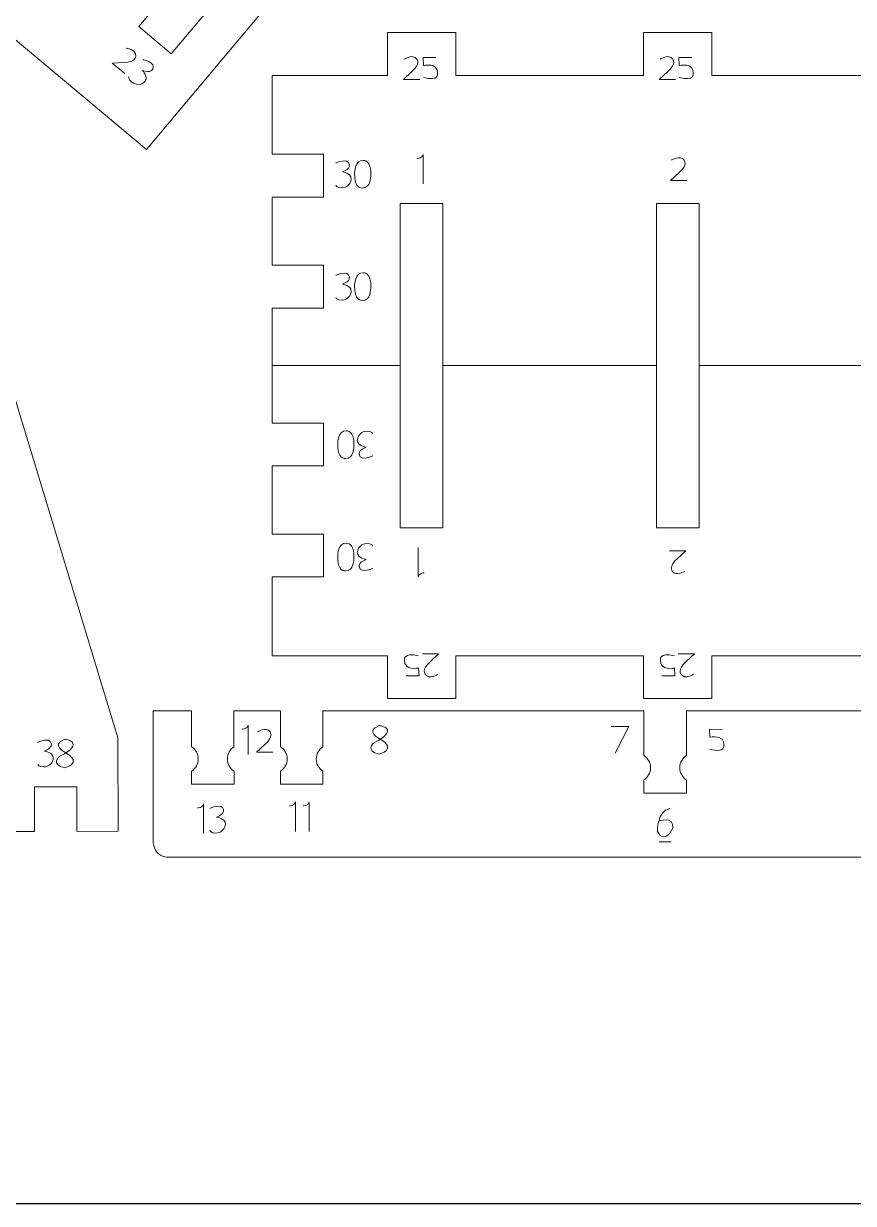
# Model space of a CAD drawing. Header units: centimetres. Extents: x -25 to 25, y -32.5 to 32.5.
# Drawn here: x 0.43 to 6.32, y -32.5 to -24.14 of the extents above; entities that cross this region are included whole.
import ezdxf

# ---------------------------------------------------------------- set-up
doc = ezdxf.new("R2010")
doc.units = ezdxf.units.CM
doc.header["$MEASUREMENT"] = 0
doc.layers.add('Capa 1', color=7, linetype='Continuous')

msp = doc.modelspace()

# ---------------------------------------------------------------- linework, layer by layer
at = {"layer": 'Capa 1', "color": 254}
msp.add_lwpolyline([(-25, -32.5), (25, -32.5), (25, 32.5), (-25, 32.5), (-25, -32.5)], close=True, dxfattribs=at)
at = {"layer": 'Capa 1', "color": 250, "lineweight": 9}
for points, knots in [([(-1.92552, -21.54099), (-1.92552, -21.54099), (-3.69375, -20.06024), (-3.69375, -20.06024), (-3.69375, -20.06024), (-3.69375, -20.06024), (-6.70349, -21.44355), (-6.70349, -21.44355), (-6.70349, -21.44355), (-6.74602, -21.46099), (-6.7783, -21.49679), (-6.79123, -21.54088), (-6.79123, -21.54088), (-6.80419, -21.58495), (-6.79619, -21.63279), (-6.76983, -21.67039), (-6.76983, -21.67039), (-6.76983, -21.67039), (-6.47008, -22.09757), (-6.47008, -22.09757), (-6.47008, -22.09757), (-6.47008, -22.09757), (-5.52905, -21.43731), (-5.52905, -21.43731), (-5.52905, -21.43731), (-5.52905, -21.43731), (-5.35525, -21.68497), (-5.35525, -21.68497), (-5.35525, -21.68497), (-5.35525, -21.68497), (-8.32767, -23.77066), (-8.32767, -23.77066), (-8.32767, -23.77066), (-8.32767, -23.77066), (-7.98006, -24.26604), (-7.98006, -24.26604), (-7.98006, -24.26604), (-7.98006, -24.26604), (-3.33234, -21.14717), (-3.33234, -21.14717), (-3.33234, -21.14717), (-3.33234, -21.14717), (1.30554, -25.03104), (1.30554, -25.03104), (1.30554, -25.03104), (1.30554, -25.03104), (2.09789, -24.08487), (2.09789, -24.08487), (2.09789, -24.08487), (2.09789, -24.08487), (1.86689, -23.89143), (1.86689, -23.89143), (1.86689, -23.89143), (1.86689, -23.89143), (1.48085, -24.35243), (1.48085, -24.35243), (1.48085, -24.35243), (1.48085, -24.35243), (1.24982, -24.15896), (1.24982, -24.15896), (1.24982, -24.15896), (1.24982, -24.15896), (1.63587, -23.69797), (1.63587, -23.69797), (1.63587, -23.69797), (1.63587, -23.69797), (-2.77723, -19.60076), (-2.77723, -19.60076), (-2.77723, -19.60076), (-2.81904, -19.5615), (-2.87959, -19.54932), (-2.93339, -19.56928), (-2.93339, -19.56928), (-2.93339, -19.56928), (-3.44534, -19.87534), (-3.44534, -19.87534), (-3.44534, -19.87534), (-3.44534, -19.87534), (-1.73211, -21.31004), (-1.73211, -21.31004), (-1.73211, -21.31004), (-1.73211, -21.31004), (-1.92552, -21.54099), (-1.92552, -21.54099)], [0, 0, 0, 0, 0.0454545, 0.0454545, 0.0454545, 0.0454545, 0.0909091, 0.0909091, 0.0909091, 0.0909091, 0.1363636, 0.1363636, 0.1363636, 0.1363636, 0.1818182, 0.1818182, 0.1818182, 0.1818182, 0.2272727, 0.2272727, 0.2272727, 0.2272727, 0.2727273, 0.2727273, 0.2727273, 0.2727273, 0.3181818, 0.3181818, 0.3181818, 0.3181818, 0.3636364, 0.3636364, 0.3636364, 0.3636364, 0.4090909, 0.4090909, 0.4090909, 0.4090909, 0.4545455, 0.4545455, 0.4545455, 0.4545455, 0.5, 0.5, 0.5, 0.5, 0.5454545, 0.5454545, 0.5454545, 0.5454545, 0.5909091, 0.5909091, 0.5909091, 0.5909091, 0.6363636, 0.6363636, 0.6363636, 0.6363636, 0.6818182, 0.6818182, 0.6818182, 0.6818182, 0.7272727, 0.7272727, 0.7272727, 0.7272727, 0.7727273, 0.7727273, 0.7727273, 0.7727273, 0.8181818, 0.8181818, 0.8181818, 0.8181818, 0.8636364, 0.8636364, 0.8636364, 0.8636364, 0.9090909, 0.9090909, 0.9090909, 0.9090909, 1, 1, 1, 1]), ([(12.00053, -26.56233), (12.00053, -26.56233), (12.00053, -26.15384), (12.00053, -26.15384), (12.00053, -26.15384), (12.00053, -26.15384), (11.6374, -26.15384), (11.6374, -26.15384), (11.6374, -26.15384), (11.6374, -26.15384), (11.6374, -25.85122), (11.6374, -25.85122), (11.6374, -25.85122), (11.6374, -25.85122), (12.00053, -25.85122), (12.00053, -25.85122), (12.00053, -25.85122), (12.00053, -25.85122), (12.00053, -25.36707), (12.00053, -25.36707), (12.00053, -25.36707), (12.00053, -25.36707), (11.6374, -25.36707), (11.6374, -25.36707), (11.6374, -25.36707), (11.6374, -25.36707), (11.6374, -25.06445), (11.6374, -25.06445), (11.6374, -25.06445), (11.6374, -25.06445), (12.00053, -25.06445), (12.00053, -25.06445), (12.00053, -25.06445), (12.00053, -25.06445), (12.00053, -24.50464), (12.00053, -24.50464), (12.00053, -24.50464), (12.00053, -24.50464), (11.18351, -24.50464), (11.18351, -24.50464), (11.18351, -24.50464), (11.18351, -24.50464), (11.18351, -24.35338), (11.18351, -24.35338), (11.18351, -24.35338), (11.18351, -24.35338), (11.18351, -24.20212), (11.18351, -24.20212), (11.18351, -24.20212), (11.18351, -24.20212), (10.69936, -24.20212), (10.69936, -24.20212), (10.69936, -24.20212), (10.69936, -24.20212), (10.69936, -24.35338), (10.69936, -24.35338), (10.69936, -24.35338), (10.69936, -24.35338), (10.69936, -24.50464), (10.69936, -24.50464), (10.69936, -24.50464), (10.69936, -24.50464), (9.36794, -24.50464), (9.36794, -24.50464), (9.36794, -24.50464), (9.36794, -24.50464), (9.36794, -24.35338), (9.36794, -24.35338), (9.36794, -24.35338), (9.36794, -24.35338), (9.36794, -24.20212), (9.36794, -24.20212), (9.36794, -24.20212), (9.36794, -24.20212), (8.88379, -24.20212), (8.88379, -24.20212), (8.88379, -24.20212), (8.88379, -24.20212), (8.88379, -24.35338), (8.88379, -24.35338), (8.88379, -24.35338), (8.88379, -24.35338), (8.88379, -24.50464), (8.88379, -24.50464), (8.88379, -24.50464), (8.88379, -24.50464), (5.31312, -24.50464), (5.31312, -24.50464), (5.31312, -24.50464), (5.31312, -24.50464), (5.31312, -24.35338), (5.31312, -24.35338), (5.31312, -24.35338), (5.31312, -24.35338), (5.31312, -24.20212), (5.31312, -24.20212), (5.31312, -24.20212), (5.31312, -24.20212), (4.82897, -24.20212), (4.82897, -24.20212), (4.82897, -24.20212), (4.82897, -24.20212), (4.82897, -24.35338), (4.82897, -24.35338), (4.82897, -24.35338), (4.82897, -24.35338), (4.82897, -24.50464), (4.82897, -24.50464), (4.82897, -24.50464), (4.82897, -24.50464), (3.49755, -24.50464), (3.49755, -24.50464), (3.49755, -24.50464), (3.49755, -24.50464), (3.49755, -24.35338), (3.49755, -24.35338), (3.49755, -24.35338), (3.49755, -24.35338), (3.49755, -24.20212), (3.49755, -24.20212), (3.49755, -24.20212), (3.49755, -24.20212), (3.0134, -24.20212), (3.0134, -24.20212), (3.0134, -24.20212), (3.0134, -24.20212), (3.0134, -24.35338), (3.0134, -24.35338), (3.0134, -24.35338), (3.0134, -24.35338), (3.0134, -24.50464), (3.0134, -24.50464), (3.0134, -24.50464), (3.0134, -24.50464), (2.19638, -24.50464), (2.19638, -24.50464), (2.19638, -24.50464), (2.19638, -24.50464), (2.19638, -25.06445), (2.19638, -25.06445), (2.19638, -25.06445), (2.19638, -25.06445), (2.55951, -25.06445), (2.55951, -25.06445), (2.55951, -25.06445), (2.55951, -25.06445), (2.55951, -25.36707), (2.55951, -25.36707), (2.55951, -25.36707), (2.55951, -25.36707), (2.19638, -25.36707), (2.19638, -25.36707), (2.19638, -25.36707), (2.19638, -25.36707), (2.19638, -25.85122), (2.19638, -25.85122), (2.19638, -25.85122), (2.19638, -25.85122), (2.55951, -25.85122), (2.55951, -25.85122), (2.55951, -25.85122), (2.55951, -25.85122), (2.55951, -26.15384), (2.55951, -26.15384), (2.55951, -26.15384), (2.55951, -26.15384), (2.19638, -26.15384), (2.19638, -26.15384), (2.19638, -26.15384), (2.19638, -26.15384), (2.19638, -26.56233), (2.19638, -26.56233)], [0, 0, 0, 0, 0.0227273, 0.0227273, 0.0227273, 0.0227273, 0.0454545, 0.0454545, 0.0454545, 0.0454545, 0.0681818, 0.0681818, 0.0681818, 0.0681818, 0.0909091, 0.0909091, 0.0909091, 0.0909091, 0.1136364, 0.1136364, 0.1136364, 0.1136364, 0.1363636, 0.1363636, 0.1363636, 0.1363636, 0.1590909, 0.1590909, 0.1590909, 0.1590909, 0.1818182, 0.1818182, 0.1818182, 0.1818182, 0.2045455, 0.2045455, 0.2045455, 0.2045455, 0.2272727, 0.2272727, 0.2272727, 0.2272727, 0.25, 0.25, 0.25, 0.25, 0.2727273, 0.2727273, 0.2727273, 0.2727273, 0.2954545, 0.2954545, 0.2954545, 0.2954545, 0.3181818, 0.3181818, 0.3181818, 0.3181818, 0.3409091, 0.3409091, 0.3409091, 0.3409091, 0.3636364, 0.3636364, 0.3636364, 0.3636364, 0.3863636, 0.3863636, 0.3863636, 0.3863636, 0.4090909, 0.4090909, 0.4090909, 0.4090909, 0.4318182, 0.4318182, 0.4318182, 0.4318182, 0.4545455, 0.4545455, 0.4545455, 0.4545455, 0.4772727, 0.4772727, 0.4772727, 0.4772727, 0.5, 0.5, 0.5, 0.5, 0.5227273, 0.5227273, 0.5227273, 0.5227273, 0.5454545, 0.5454545, 0.5454545, 0.5454545, 0.5681818, 0.5681818, 0.5681818, 0.5681818, 0.5909091, 0.5909091, 0.5909091, 0.5909091, 0.6136364, 0.6136364, 0.6136364, 0.6136364, 0.6363636, 0.6363636, 0.6363636, 0.6363636, 0.6590909, 0.6590909, 0.6590909, 0.6590909, 0.6818182, 0.6818182, 0.6818182, 0.6818182, 0.7045455, 0.7045455, 0.7045455, 0.7045455, 0.7272727, 0.7272727, 0.7272727, 0.7272727, 0.75, 0.75, 0.75, 0.75, 0.7727273, 0.7727273, 0.7727273, 0.7727273, 0.7954545, 0.7954545, 0.7954545, 0.7954545, 0.8181818, 0.8181818, 0.8181818, 0.8181818, 0.8409091, 0.8409091, 0.8409091, 0.8409091, 0.8636364, 0.8636364, 0.8636364, 0.8636364, 0.8863636, 0.8863636, 0.8863636, 0.8863636, 0.9090909, 0.9090909, 0.9090909, 0.9090909, 0.9318182, 0.9318182, 0.9318182, 0.9318182, 0.9545455, 0.9545455, 0.9545455, 0.9545455, 1, 1, 1, 1]), ([(-2.1615, -30.16445), (-2.1615, -30.16445), (-2.16149, -29.86444), (-2.16149, -29.86444), (-2.16149, -29.86444), (-2.16149, -29.86444), (0.51046, -29.86445), (0.51046, -29.86445), (0.51046, -29.86445), (0.51046, -29.86445), (0.51046, -29.5467), (0.51046, -29.5467), (0.51046, -29.5467), (0.51046, -29.5467), (0.81046, -29.54669), (0.81046, -29.54669), (0.81046, -29.54669), (0.81046, -29.54669), (0.81046, -29.86445), (0.81046, -29.86445), (0.81046, -29.86445), (0.81046, -29.86445), (1.10401, -29.86184), (1.10401, -29.86184), (1.10401, -29.86184), (1.10401, -29.86184), (1.10104, -29.20044), (1.10104, -29.20044), (1.10104, -29.20044), (1.10104, -29.20044), (-0.26374, -24.70217), (-0.26374, -24.70217), (-0.26374, -24.70217), (-0.28536, -24.63075), (-0.2909, -24.58639), (-0.35495, -24.55216), (-0.35495, -24.55216), (-0.35495, -24.55216), (-0.53412, -24.53009), (-0.53412, -24.53009), (-0.53412, -24.53009), (-0.53412, -24.53009), (0.22516, -27.09114), (0.22516, -27.09114), (0.22516, -27.09114), (0.22516, -27.09114), (-0.06246, -27.17641), (-0.06246, -27.17641), (-0.06246, -27.17641), (-0.06246, -27.17641), (-0.84937, -24.52215), (-0.84937, -24.52215), (-0.84937, -24.52215), (-0.84937, -24.52215), (-3.5317, -24.52215), (-3.5317, -24.52215), (-3.5317, -24.52215), (-3.57661, -24.52215), (-3.61969, -24.53997), (-3.65149, -24.57173), (-3.65149, -24.57173), (-3.68326, -24.60347), (-3.70115, -24.64676), (-3.70115, -24.69166), (-3.70115, -24.69166), (-3.70115, -24.69166), (-3.70116, -24.73403), (-3.70116, -24.73403), (-3.70116, -24.73403), (-3.70116, -24.73403), (-2.00628, -24.73402), (-2.00628, -24.73402), (-2.00628, -24.73402), (-2.00628, -24.73402), (-2.00628, -25.03403), (-2.00628, -25.03403), (-2.00628, -25.03403), (-2.00628, -25.03403), (-3.70115, -25.03404), (-3.70115, -25.03404), (-3.70115, -25.03404), (-3.70115, -25.03404), (-3.70116, -26.94078), (-3.70116, -26.94078), (-3.70116, -26.94078), (-3.70116, -26.94078), (-4.00115, -26.94078), (-4.00115, -26.94078), (-4.00115, -26.94078), (-4.00115, -26.94078), (-4.00115, -25.24585), (-4.00115, -25.24585), (-4.00115, -25.24585), (-4.00115, -25.24585), (-4.21304, -25.24585), (-4.21304, -25.24585)], [0, 0, 0, 0, 0.04, 0.04, 0.04, 0.04, 0.08, 0.08, 0.08, 0.08, 0.12, 0.12, 0.12, 0.12, 0.16, 0.16, 0.16, 0.16, 0.2, 0.2, 0.2, 0.2, 0.24, 0.24, 0.24, 0.24, 0.28, 0.28, 0.28, 0.28, 0.32, 0.32, 0.32, 0.32, 0.36, 0.36, 0.36, 0.36, 0.4, 0.4, 0.4, 0.4, 0.44, 0.44, 0.44, 0.44, 0.48, 0.48, 0.48, 0.48, 0.52, 0.52, 0.52, 0.52, 0.56, 0.56, 0.56, 0.56, 0.6, 0.6, 0.6, 0.6, 0.64, 0.64, 0.64, 0.64, 0.68, 0.68, 0.68, 0.68, 0.72, 0.72, 0.72, 0.72, 0.76, 0.76, 0.76, 0.76, 0.8, 0.8, 0.8, 0.8, 0.84, 0.84, 0.84, 0.84, 0.88, 0.88, 0.88, 0.88, 0.92, 0.92, 0.92, 0.92, 1, 1, 1, 1]), ([(3.10416, -26.56233), (3.10416, -26.56233), (3.10416, -25.41248), (3.10416, -25.41248), (3.10416, -25.41248), (3.10416, -25.41248), (3.40679, -25.41248), (3.40679, -25.41248), (3.40679, -25.41248), (3.40679, -25.41248), (3.40679, -26.56233), (3.40679, -26.56233)], [0, 0, 0, 0, 0.25, 0.25, 0.25, 0.25, 0.5, 0.5, 0.5, 0.5, 1, 1, 1, 1]), ([(4.91978, -26.56233), (4.91978, -26.56233), (4.91978, -25.41248), (4.91978, -25.41248), (4.91978, -25.41248), (4.91978, -25.41248), (5.22236, -25.41248), (5.22236, -25.41248), (5.22236, -25.41248), (5.22236, -25.41248), (5.22236, -26.56233), (5.22236, -26.56233)], [0, 0, 0, 0, 0.25, 0.25, 0.25, 0.25, 0.5, 0.5, 0.5, 0.5, 1, 1, 1, 1]), ([(2.19638, -26.97082), (2.19638, -26.97082), (2.55951, -26.97082), (2.55951, -26.97082), (2.55951, -26.97082), (2.55951, -26.97082), (2.55951, -27.27344), (2.55951, -27.27344), (2.55951, -27.27344), (2.55951, -27.27344), (2.19638, -27.27344), (2.19638, -27.27344), (2.19638, -27.27344), (2.19638, -27.27344), (2.19638, -27.75759), (2.19638, -27.75759), (2.19638, -27.75759), (2.19638, -27.75759), (2.55951, -27.75759), (2.55951, -27.75759), (2.55951, -27.75759), (2.55951, -27.75759), (2.55951, -28.06021), (2.55951, -28.06021), (2.55951, -28.06021), (2.55951, -28.06021), (2.19638, -28.06021), (2.19638, -28.06021), (2.19638, -28.06021), (2.19638, -28.06021), (2.19638, -28.62002), (2.19638, -28.62002), (2.19638, -28.62002), (2.19638, -28.62002), (3.0134, -28.62002), (3.0134, -28.62002), (3.0134, -28.62002), (3.0134, -28.62002), (3.0134, -28.77128), (3.0134, -28.77128), (3.0134, -28.77128), (3.0134, -28.77128), (3.0134, -28.92254), (3.0134, -28.92254), (3.0134, -28.92254), (3.0134, -28.92254), (3.49755, -28.92254), (3.49755, -28.92254), (3.49755, -28.92254), (3.49755, -28.92254), (3.49755, -28.77128), (3.49755, -28.77128), (3.49755, -28.77128), (3.49755, -28.77128), (3.49755, -28.62002), (3.49755, -28.62002), (3.49755, -28.62002), (3.49755, -28.62002), (4.82897, -28.62002), (4.82897, -28.62002), (4.82897, -28.62002), (4.82897, -28.62002), (4.82897, -28.77128), (4.82897, -28.77128), (4.82897, -28.77128), (4.82897, -28.77128), (4.82897, -28.92254), (4.82897, -28.92254), (4.82897, -28.92254), (4.82897, -28.92254), (5.31312, -28.92254), (5.31312, -28.92254), (5.31312, -28.92254), (5.31312, -28.92254), (5.31312, -28.77128), (5.31312, -28.77128), (5.31312, -28.77128), (5.31312, -28.77128), (5.31312, -28.62002), (5.31312, -28.62002), (5.31312, -28.62002), (5.31312, -28.62002), (8.88379, -28.62002), (8.88379, -28.62002), (8.88379, -28.62002), (8.88379, -28.62002), (8.88379, -28.77128), (8.88379, -28.77128), (8.88379, -28.77128), (8.88379, -28.77128), (8.88379, -28.92254), (8.88379, -28.92254), (8.88379, -28.92254), (8.88379, -28.92254), (9.36794, -28.92254), (9.36794, -28.92254), (9.36794, -28.92254), (9.36794, -28.92254), (9.36794, -28.77128), (9.36794, -28.77128), (9.36794, -28.77128), (9.36794, -28.77128), (9.36794, -28.62002), (9.36794, -28.62002), (9.36794, -28.62002), (9.36794, -28.62002), (10.69936, -28.62002), (10.69936, -28.62002), (10.69936, -28.62002), (10.69936, -28.62002), (10.69936, -28.77128), (10.69936, -28.77128), (10.69936, -28.77128), (10.69936, -28.77128), (10.69936, -28.92254), (10.69936, -28.92254), (10.69936, -28.92254), (10.69936, -28.92254), (11.18351, -28.92254), (11.18351, -28.92254), (11.18351, -28.92254), (11.18351, -28.92254), (11.18351, -28.77128), (11.18351, -28.77128), (11.18351, -28.77128), (11.18351, -28.77128), (11.18351, -28.62002), (11.18351, -28.62002), (11.18351, -28.62002), (11.18351, -28.62002), (12.00053, -28.62002), (12.00053, -28.62002), (12.00053, -28.62002), (12.00053, -28.62002), (12.00053, -28.06021), (12.00053, -28.06021), (12.00053, -28.06021), (12.00053, -28.06021), (11.6374, -28.06021), (11.6374, -28.06021), (11.6374, -28.06021), (11.6374, -28.06021), (11.6374, -27.75759), (11.6374, -27.75759), (11.6374, -27.75759), (11.6374, -27.75759), (12.00053, -27.75759), (12.00053, -27.75759), (12.00053, -27.75759), (12.00053, -27.75759), (12.00053, -27.27344), (12.00053, -27.27344), (12.00053, -27.27344), (12.00053, -27.27344), (11.6374, -27.27344), (11.6374, -27.27344), (11.6374, -27.27344), (11.6374, -27.27344), (11.6374, -26.97082), (11.6374, -26.97082), (11.6374, -26.97082), (11.6374, -26.97082), (12.00053, -26.97082), (12.00053, -26.97082), (12.00053, -26.97082), (12.00053, -26.97082), (12.00053, -26.56233), (12.00053, -26.56233), (12.00053, -26.56233), (12.00053, -26.56233), (11.09275, -26.56233), (11.09275, -26.56233), (11.09275, -26.56233), (11.09275, -26.56233), (11.09275, -27.71218), (11.09275, -27.71218), (11.09275, -27.71218), (11.09275, -27.71218), (10.79012, -27.71218), (10.79012, -27.71218), (10.79012, -27.71218), (10.79012, -27.71218), (10.79012, -26.56233), (10.79012, -26.56233), (10.79012, -26.56233), (10.79012, -26.56233), (9.27713, -26.56233), (9.27713, -26.56233), (9.27713, -26.56233), (9.27713, -26.56233), (9.27713, -27.71218), (9.27713, -27.71218), (9.27713, -27.71218), (9.27713, -27.71218), (8.97455, -27.71218), (8.97455, -27.71218), (8.97455, -27.71218), (8.97455, -27.71218), (8.97455, -26.56233), (8.97455, -26.56233), (8.97455, -26.56233), (8.97455, -26.56233), (5.22236, -26.56233), (5.22236, -26.56233), (5.22236, -26.56233), (5.22236, -26.56233), (5.22236, -27.71218), (5.22236, -27.71218), (5.22236, -27.71218), (5.22236, -27.71218), (4.91978, -27.71218), (4.91978, -27.71218), (4.91978, -27.71218), (4.91978, -27.71218), (4.91978, -26.56233), (4.91978, -26.56233), (4.91978, -26.56233), (4.91978, -26.56233), (3.40679, -26.56233), (3.40679, -26.56233), (3.40679, -26.56233), (3.40679, -26.56233), (3.40679, -27.71218), (3.40679, -27.71218), (3.40679, -27.71218), (3.40679, -27.71218), (3.10416, -27.71218), (3.10416, -27.71218), (3.10416, -27.71218), (3.10416, -27.71218), (3.10416, -26.56233), (3.10416, -26.56233), (3.10416, -26.56233), (3.10416, -26.56233), (2.19638, -26.56233), (2.19638, -26.56233), (2.19638, -26.56233), (2.19638, -26.56233), (2.19638, -26.97082), (2.19638, -26.97082)], [0, 0, 0, 0, 0.0163934, 0.0163934, 0.0163934, 0.0163934, 0.0327869, 0.0327869, 0.0327869, 0.0327869, 0.0491803, 0.0491803, 0.0491803, 0.0491803, 0.0655738, 0.0655738, 0.0655738, 0.0655738, 0.0819672, 0.0819672, 0.0819672, 0.0819672, 0.0983607, 0.0983607, 0.0983607, 0.0983607, 0.1147541, 0.1147541, 0.1147541, 0.1147541, 0.1311475, 0.1311475, 0.1311475, 0.1311475, 0.147541, 0.147541, 0.147541, 0.147541, 0.1639344, 0.1639344, 0.1639344, 0.1639344, 0.1803279, 0.1803279, 0.1803279, 0.1803279, 0.1967213, 0.1967213, 0.1967213, 0.1967213, 0.2131148, 0.2131148, 0.2131148, 0.2131148, 0.2295082, 0.2295082, 0.2295082, 0.2295082, 0.2459016, 0.2459016, 0.2459016, 0.2459016, 0.2622951, 0.2622951, 0.2622951, 0.2622951, 0.2786885, 0.2786885, 0.2786885, 0.2786885, 0.295082, 0.295082, 0.295082, 0.295082, 0.3114754, 0.3114754, 0.3114754, 0.3114754, 0.3278689, 0.3278689, 0.3278689, 0.3278689, 0.3442623, 0.3442623, 0.3442623, 0.3442623, 0.3606557, 0.3606557, 0.3606557, 0.3606557, 0.3770492, 0.3770492, 0.3770492, 0.3770492, 0.3934426, 0.3934426, 0.3934426, 0.3934426, 0.4098361, 0.4098361, 0.4098361, 0.4098361, 0.4262295, 0.4262295, 0.4262295, 0.4262295, 0.442623, 0.442623, 0.442623, 0.442623, 0.4590164, 0.4590164, 0.4590164, 0.4590164, 0.4754098, 0.4754098, 0.4754098, 0.4754098, 0.4918033, 0.4918033, 0.4918033, 0.4918033, 0.5081967, 0.5081967, 0.5081967, 0.5081967, 0.5245902, 0.5245902, 0.5245902, 0.5245902, 0.5409836, 0.5409836, 0.5409836, 0.5409836, 0.557377, 0.557377, 0.557377, 0.557377, 0.5737705, 0.5737705, 0.5737705, 0.5737705, 0.5901639, 0.5901639, 0.5901639, 0.5901639, 0.6065574, 0.6065574, 0.6065574, 0.6065574, 0.6229508, 0.6229508, 0.6229508, 0.6229508, 0.6393443, 0.6393443, 0.6393443, 0.6393443, 0.6557377, 0.6557377, 0.6557377, 0.6557377, 0.6721311, 0.6721311, 0.6721311, 0.6721311, 0.6885246, 0.6885246, 0.6885246, 0.6885246, 0.704918, 0.704918, 0.704918, 0.704918, 0.7213115, 0.7213115, 0.7213115, 0.7213115, 0.7377049, 0.7377049, 0.7377049, 0.7377049, 0.7540984, 0.7540984, 0.7540984, 0.7540984, 0.7704918, 0.7704918, 0.7704918, 0.7704918, 0.7868852, 0.7868852, 0.7868852, 0.7868852, 0.8032787, 0.8032787, 0.8032787, 0.8032787, 0.8196721, 0.8196721, 0.8196721, 0.8196721, 0.8360656, 0.8360656, 0.8360656, 0.8360656, 0.852459, 0.852459, 0.852459, 0.852459, 0.8688525, 0.8688525, 0.8688525, 0.8688525, 0.8852459, 0.8852459, 0.8852459, 0.8852459, 0.9016393, 0.9016393, 0.9016393, 0.9016393, 0.9180328, 0.9180328, 0.9180328, 0.9180328, 0.9344262, 0.9344262, 0.9344262, 0.9344262, 0.9508197, 0.9508197, 0.9508197, 0.9508197, 0.9672131, 0.9672131, 0.9672131, 0.9672131, 1, 1, 1, 1]), ([(11.79048, -29.00813), (11.79048, -29.00813), (12.06343, -29.00813), (12.06343, -29.00813), (12.06343, -29.00813), (12.06343, -29.3281), (12.06343, -29.64808), (12.06343, -29.96805), (12.06343, -29.96805), (12.06092, -30.01762), (12.03636, -30.04077), (11.9848, -30.0457), (11.9848, -30.0457), (8.47208, -30.0457), (4.95935, -30.0457), (1.44663, -30.0457), (1.44663, -30.0457), (1.37688, -30.03525), (1.36556, -29.9956), (1.35149, -29.94491), (1.35149, -29.94491), (1.35149, -29.94491), (1.35149, -29.00813), (1.35149, -29.00813), (1.35149, -29.00813), (1.35149, -29.00813), (1.62444, -29.00813), (1.62444, -29.00813)], [0, 0, 0, 0, 0.125, 0.125, 0.125, 0.125, 0.25, 0.25, 0.25, 0.25, 0.375, 0.375, 0.375, 0.375, 0.5, 0.5, 0.5, 0.5, 0.625, 0.625, 0.625, 0.625, 0.75, 0.75, 0.75, 0.75, 1, 1, 1, 1]), ([(1.62454, -29.43732), (1.65324, -29.41889), (1.67226, -29.3867), (1.67226, -29.35006), (1.67226, -29.35006), (1.67226, -29.31343), (1.65324, -29.28123), (1.62454, -29.26281)], [0, 0, 0, 0, 0.3333333, 0.3333333, 0.3333333, 0.3333333, 1, 1, 1, 1]), ([(1.92588, -29.43732), (1.89718, -29.41889), (1.87816, -29.3867), (1.87816, -29.35006), (1.87816, -29.35006), (1.87816, -29.31343), (1.89718, -29.28123), (1.92588, -29.26281)], [0, 0, 0, 0, 0.3333333, 0.3333333, 0.3333333, 0.3333333, 1, 1, 1, 1]), ([(2.25455, -29.43732), (2.28325, -29.41889), (2.30227, -29.3867), (2.30227, -29.35006), (2.30227, -29.35006), (2.30227, -29.31343), (2.28325, -29.28123), (2.25455, -29.26281)], [0, 0, 0, 0, 0.3333333, 0.3333333, 0.3333333, 0.3333333, 1, 1, 1, 1]), ([(2.55589, -29.43732), (2.52719, -29.41889), (2.50817, -29.3867), (2.50817, -29.35006), (2.50817, -29.35006), (2.50817, -29.31343), (2.52719, -29.28123), (2.55589, -29.26281)], [0, 0, 0, 0, 0.3333333, 0.3333333, 0.3333333, 0.3333333, 1, 1, 1, 1]), ([(4.82961, -29.32407), (4.85859, -29.34268), (4.8778, -29.3752), (4.8778, -29.4122), (4.8778, -29.4122), (4.8778, -29.4492), (4.85859, -29.48172), (4.82961, -29.50032)], [0, 0, 0, 0, 0.3333333, 0.3333333, 0.3333333, 0.3333333, 1, 1, 1, 1]), ([(5.13396, -29.32407), (5.10497, -29.34268), (5.08576, -29.3752), (5.08576, -29.4122), (5.08576, -29.4122), (5.08576, -29.4492), (5.10497, -29.48172), (5.13396, -29.50032)], [0, 0, 0, 0, 0.3333333, 0.3333333, 0.3333333, 0.3333333, 1, 1, 1, 1]), ([(1.62454, -29.43732), (1.62454, -29.43732), (1.62443, -29.52892), (1.62443, -29.52892), (1.62443, -29.52892), (1.62443, -29.52892), (1.92588, -29.52892), (1.92588, -29.52892), (1.92588, -29.52892), (1.92588, -29.52892), (1.92588, -29.4373), (1.92588, -29.4373)], [0, 0, 0, 0, 0.25, 0.25, 0.25, 0.25, 0.5, 0.5, 0.5, 0.5, 1, 1, 1, 1]), ([(2.25455, -29.43732), (2.25455, -29.43732), (2.25444, -29.52892), (2.25444, -29.52892), (2.25444, -29.52892), (2.25444, -29.52892), (2.55589, -29.52892), (2.55589, -29.52892), (2.55589, -29.52892), (2.55589, -29.52892), (2.55589, -29.4373), (2.55589, -29.4373)], [0, 0, 0, 0, 0.25, 0.25, 0.25, 0.25, 0.5, 0.5, 0.5, 0.5, 1, 1, 1, 1]), ([(4.82961, -29.50032), (4.82961, -29.50032), (4.8295, -29.59284), (4.8295, -29.59284), (4.8295, -29.59284), (4.8295, -29.59284), (5.13396, -29.59284), (5.13396, -29.59284), (5.13396, -29.59284), (5.13396, -29.59284), (5.13396, -29.5003), (5.13396, -29.5003)], [0, 0, 0, 0, 0.25, 0.25, 0.25, 0.25, 0.5, 0.5, 0.5, 0.5, 1, 1, 1, 1])]:
    msp.add_open_spline(points, degree=3, knots=knots, dxfattribs=at)
at = {"layer": 'Capa 1', "color": 22, "lineweight": 5}
for points, knots in [([(1.16015, -24.31173), (1.16015, -24.31173), (1.23376, -24.32014), (1.22838, -24.36886), (1.22838, -24.36886), (1.22838, -24.36886), (1.23224, -24.41241), (1.14202, -24.41425)], [0, 0, 0, 0, 0.3333333, 0.3333333, 0.3333333, 0.3333333, 1, 1, 1, 1]), ([(1.14202, -24.41425), (1.14202, -24.41425), (1.06258, -24.41865), (1.06258, -24.41865), (1.06258, -24.41865), (1.06258, -24.41865), (1.15099, -24.49269), (1.15099, -24.49269)], [0, 0, 0, 0, 0.3333333, 0.3333333, 0.3333333, 0.3333333, 1, 1, 1, 1]), ([(1.18012, -24.51289), (1.18012, -24.51289), (1.1738, -24.5317), (1.20221, -24.55392), (1.20221, -24.55392), (1.21695, -24.56546), (1.23152, -24.56893), (1.24388, -24.56931), (1.24388, -24.56931), (1.27406, -24.57019), (1.29364, -24.54871), (1.29364, -24.54871), (1.29364, -24.54871), (1.31948, -24.51594), (1.27771, -24.47048), (1.27771, -24.47048), (1.27771, -24.47048), (1.33799, -24.49188), (1.34914, -24.45931), (1.34914, -24.45931), (1.34914, -24.45931), (1.37425, -24.41586), (1.28094, -24.39249), (1.28094, -24.39249)], [0, 0, 0, 0, 0.1428571, 0.1428571, 0.1428571, 0.1428571, 0.2857143, 0.2857143, 0.2857143, 0.2857143, 0.4285714, 0.4285714, 0.4285714, 0.4285714, 0.5714286, 0.5714286, 0.5714286, 0.5714286, 0.7142857, 0.7142857, 0.7142857, 0.7142857, 1, 1, 1, 1]), ([(3.13273, -24.3902), (3.13273, -24.3902), (3.19456, -24.34939), (3.22172, -24.3902), (3.22172, -24.3902), (3.22172, -24.3902), (3.25264, -24.4211), (3.18465, -24.48044)], [0, 0, 0, 0, 0.3333333, 0.3333333, 0.3333333, 0.3333333, 1, 1, 1, 1]), ([(3.35692, -24.37923), (3.35692, -24.37923), (3.26545, -24.37868), (3.26545, -24.37868), (3.26545, -24.37868), (3.26545, -24.37868), (3.26874, -24.43506), (3.26874, -24.43506)], [0, 0, 0, 0, 0.3333333, 0.3333333, 0.3333333, 0.3333333, 1, 1, 1, 1]), ([(3.26874, -24.43506), (3.26874, -24.43506), (3.37383, -24.411), (3.36765, -24.49223), (3.36765, -24.49223), (3.36765, -24.49223), (3.37876, -24.54792), (3.26874, -24.52071)], [0, 0, 0, 0, 0.3333333, 0.3333333, 0.3333333, 0.3333333, 1, 1, 1, 1]), ([(4.94625, -24.3902), (4.94625, -24.3902), (5.00808, -24.34939), (5.03524, -24.3902), (5.03524, -24.3902), (5.03524, -24.3902), (5.06616, -24.4211), (4.99817, -24.48044)], [0, 0, 0, 0, 0.3333333, 0.3333333, 0.3333333, 0.3333333, 1, 1, 1, 1]), ([(5.17044, -24.37923), (5.17044, -24.37923), (5.07897, -24.37868), (5.07897, -24.37868), (5.07897, -24.37868), (5.07897, -24.37868), (5.08226, -24.43506), (5.08226, -24.43506)], [0, 0, 0, 0, 0.3333333, 0.3333333, 0.3333333, 0.3333333, 1, 1, 1, 1]), ([(5.08226, -24.43506), (5.08226, -24.43506), (5.18735, -24.411), (5.18117, -24.49223), (5.18117, -24.49223), (5.18117, -24.49223), (5.19228, -24.54792), (5.08226, -24.52071)], [0, 0, 0, 0, 0.3333333, 0.3333333, 0.3333333, 0.3333333, 1, 1, 1, 1]), ([(3.18465, -24.48044), (3.18465, -24.48044), (3.12657, -24.53482), (3.12657, -24.53482), (3.12657, -24.53482), (3.12657, -24.53482), (3.24189, -24.53482), (3.24189, -24.53482)], [0, 0, 0, 0, 0.3333333, 0.3333333, 0.3333333, 0.3333333, 1, 1, 1, 1]), ([(4.99817, -24.48044), (4.99817, -24.48044), (4.94009, -24.53482), (4.94009, -24.53482), (4.94009, -24.53482), (4.94009, -24.53482), (5.05541, -24.53482), (5.05541, -24.53482)], [0, 0, 0, 0, 0.3333333, 0.3333333, 0.3333333, 0.3333333, 1, 1, 1, 1]), ([(2.64691, -25.28392), (2.64691, -25.28392), (2.65414, -25.3024), (2.69019, -25.3012), (2.69019, -25.3012), (2.7089, -25.30058), (2.7223, -25.29389), (2.73202, -25.28624), (2.73202, -25.28624), (2.75572, -25.26754), (2.75694, -25.2385), (2.75694, -25.2385), (2.75694, -25.2385), (2.75572, -25.19679), (2.6945, -25.18875), (2.6945, -25.18875), (2.6945, -25.18875), (2.75446, -25.16646), (2.74209, -25.13433), (2.74209, -25.13433), (2.74209, -25.13433), (2.73345, -25.0849), (2.64691, -25.12689), (2.64691, -25.12689)], [0, 0, 0, 0, 0.1428571, 0.1428571, 0.1428571, 0.1428571, 0.2857143, 0.2857143, 0.2857143, 0.2857143, 0.4285714, 0.4285714, 0.4285714, 0.4285714, 0.5714286, 0.5714286, 0.5714286, 0.5714286, 0.7142857, 0.7142857, 0.7142857, 0.7142857, 1, 1, 1, 1]), ([(5.02686, -25.10615), (5.02686, -25.10615), (5.08869, -25.06534), (5.11585, -25.10615), (5.11585, -25.10615), (5.11585, -25.10615), (5.14677, -25.13705), (5.07878, -25.19639)], [0, 0, 0, 0, 0.3333333, 0.3333333, 0.3333333, 0.3333333, 1, 1, 1, 1]), ([(2.834, -25.30363), (2.834, -25.30363), (2.77438, -25.31132), (2.78039, -25.19442), (2.78039, -25.19442), (2.78039, -25.19442), (2.78039, -25.10536), (2.84132, -25.10766)], [0, 0, 0, 0, 0.3333333, 0.3333333, 0.3333333, 0.3333333, 1, 1, 1, 1]), ([(2.84132, -25.10785), (2.84132, -25.10785), (2.90099, -25.1002), (2.895, -25.21704), (2.895, -25.21704), (2.895, -25.21704), (2.89496, -25.30609), (2.834, -25.30385)], [0, 0, 0, 0, 0.3333333, 0.3333333, 0.3333333, 0.3333333, 1, 1, 1, 1]), ([(5.07878, -25.19639), (5.07878, -25.19639), (5.0207, -25.25077), (5.0207, -25.25077), (5.0207, -25.25077), (5.0207, -25.25077), (5.13602, -25.25077), (5.13602, -25.25077)], [0, 0, 0, 0, 0.3333333, 0.3333333, 0.3333333, 0.3333333, 1, 1, 1, 1]), ([(2.64691, -26.08021), (2.64691, -26.08021), (2.65414, -26.09869), (2.69019, -26.09749), (2.69019, -26.09749), (2.7089, -26.09687), (2.7223, -26.09018), (2.73202, -26.08253), (2.73202, -26.08253), (2.75572, -26.06383), (2.75694, -26.03479), (2.75694, -26.03479), (2.75694, -26.03479), (2.75572, -25.99308), (2.6945, -25.98504), (2.6945, -25.98504), (2.6945, -25.98504), (2.75446, -25.96275), (2.74209, -25.93062), (2.74209, -25.93062), (2.74209, -25.93062), (2.73345, -25.88119), (2.64691, -25.92318), (2.64691, -25.92318)], [0, 0, 0, 0, 0.1428571, 0.1428571, 0.1428571, 0.1428571, 0.2857143, 0.2857143, 0.2857143, 0.2857143, 0.4285714, 0.4285714, 0.4285714, 0.4285714, 0.5714286, 0.5714286, 0.5714286, 0.5714286, 0.7142857, 0.7142857, 0.7142857, 0.7142857, 1, 1, 1, 1]), ([(2.834, -26.09992), (2.834, -26.09992), (2.77438, -26.10761), (2.78039, -25.99071), (2.78039, -25.99071), (2.78039, -25.99071), (2.78039, -25.90165), (2.84132, -25.90395)], [0, 0, 0, 0, 0.3333333, 0.3333333, 0.3333333, 0.3333333, 1, 1, 1, 1]), ([(2.84132, -25.90414), (2.84132, -25.90414), (2.90099, -25.89649), (2.895, -26.01333), (2.895, -26.01333), (2.895, -26.01333), (2.89496, -26.10238), (2.834, -26.10014)], [0, 0, 0, 0, 0.3333333, 0.3333333, 0.3333333, 0.3333333, 1, 1, 1, 1]), ([(2.71503, -27.22052), (2.71503, -27.22052), (2.65536, -27.22817), (2.66135, -27.11133), (2.66135, -27.11133), (2.66135, -27.11133), (2.66139, -27.02228), (2.72235, -27.02452)], [0, 0, 0, 0, 0.3333333, 0.3333333, 0.3333333, 0.3333333, 1, 1, 1, 1]), ([(2.72235, -27.02474), (2.72235, -27.02474), (2.78197, -27.01705), (2.77596, -27.13395), (2.77596, -27.13395), (2.77596, -27.13395), (2.77596, -27.22301), (2.71503, -27.22071)], [0, 0, 0, 0, 0.3333333, 0.3333333, 0.3333333, 0.3333333, 1, 1, 1, 1]), ([(2.90944, -27.04445), (2.90944, -27.04445), (2.90221, -27.02597), (2.86616, -27.02717), (2.86616, -27.02717), (2.84745, -27.02779), (2.83405, -27.03448), (2.82433, -27.04213), (2.82433, -27.04213), (2.80063, -27.06083), (2.79941, -27.08987), (2.79941, -27.08987), (2.79941, -27.08987), (2.80063, -27.13158), (2.86185, -27.13962), (2.86185, -27.13962), (2.86185, -27.13962), (2.80189, -27.16191), (2.81426, -27.19404), (2.81426, -27.19404), (2.81426, -27.19404), (2.8229, -27.24347), (2.90944, -27.20148), (2.90944, -27.20148)], [0, 0, 0, 0, 0.1428571, 0.1428571, 0.1428571, 0.1428571, 0.2857143, 0.2857143, 0.2857143, 0.2857143, 0.4285714, 0.4285714, 0.4285714, 0.4285714, 0.5714286, 0.5714286, 0.5714286, 0.5714286, 0.7142857, 0.7142857, 0.7142857, 0.7142857, 1, 1, 1, 1]), ([(2.71503, -28.01681), (2.71503, -28.01681), (2.65536, -28.02446), (2.66135, -27.90762), (2.66135, -27.90762), (2.66135, -27.90762), (2.66139, -27.81857), (2.72235, -27.82081)], [0, 0, 0, 0, 0.3333333, 0.3333333, 0.3333333, 0.3333333, 1, 1, 1, 1]), ([(2.72235, -27.82103), (2.72235, -27.82103), (2.78197, -27.81334), (2.77596, -27.93024), (2.77596, -27.93024), (2.77596, -27.93024), (2.77596, -28.0193), (2.71503, -28.017)], [0, 0, 0, 0, 0.3333333, 0.3333333, 0.3333333, 0.3333333, 1, 1, 1, 1]), ([(2.90944, -27.84074), (2.90944, -27.84074), (2.90221, -27.82226), (2.86616, -27.82346), (2.86616, -27.82346), (2.84745, -27.82408), (2.83405, -27.83077), (2.82433, -27.83842), (2.82433, -27.83842), (2.80063, -27.85712), (2.79941, -27.88616), (2.79941, -27.88616), (2.79941, -27.88616), (2.80063, -27.92787), (2.86185, -27.93591), (2.86185, -27.93591), (2.86185, -27.93591), (2.80189, -27.9582), (2.81426, -27.99033), (2.81426, -27.99033), (2.81426, -27.99033), (2.8229, -28.03976), (2.90944, -27.99777), (2.90944, -27.99777)], [0, 0, 0, 0, 0.1428571, 0.1428571, 0.1428571, 0.1428571, 0.2857143, 0.2857143, 0.2857143, 0.2857143, 0.4285714, 0.4285714, 0.4285714, 0.4285714, 0.5714286, 0.5714286, 0.5714286, 0.5714286, 0.7142857, 0.7142857, 0.7142857, 0.7142857, 1, 1, 1, 1]), ([(5.1215, -28.01851), (5.1215, -28.01851), (5.05967, -28.05932), (5.03251, -28.01851), (5.03251, -28.01851), (5.03251, -28.01851), (5.00159, -27.98761), (5.06958, -27.92827)], [0, 0, 0, 0, 0.3333333, 0.3333333, 0.3333333, 0.3333333, 1, 1, 1, 1]), ([(5.06958, -27.92827), (5.06958, -27.92827), (5.12766, -27.87389), (5.12766, -27.87389), (5.12766, -27.87389), (5.12766, -27.87389), (5.01234, -27.87389), (5.01234, -27.87389)], [0, 0, 0, 0, 0.3333333, 0.3333333, 0.3333333, 0.3333333, 1, 1, 1, 1]), ([(3.23386, -28.7047), (3.23386, -28.7047), (3.12877, -28.72876), (3.13495, -28.64753), (3.13495, -28.64753), (3.13495, -28.64753), (3.12384, -28.59184), (3.23386, -28.61905)], [0, 0, 0, 0, 0.3333333, 0.3333333, 0.3333333, 0.3333333, 1, 1, 1, 1]), ([(5.04738, -28.7047), (5.04738, -28.7047), (4.94229, -28.72876), (4.94847, -28.64753), (4.94847, -28.64753), (4.94847, -28.64753), (4.93736, -28.59184), (5.04738, -28.61905)], [0, 0, 0, 0, 0.3333333, 0.3333333, 0.3333333, 0.3333333, 1, 1, 1, 1]), ([(3.36987, -28.74956), (3.36987, -28.74956), (3.30804, -28.79037), (3.28088, -28.74956), (3.28088, -28.74956), (3.28088, -28.74956), (3.24996, -28.71866), (3.31795, -28.65932)], [0, 0, 0, 0, 0.3333333, 0.3333333, 0.3333333, 0.3333333, 1, 1, 1, 1]), ([(3.31795, -28.65932), (3.31795, -28.65932), (3.37603, -28.60494), (3.37603, -28.60494), (3.37603, -28.60494), (3.37603, -28.60494), (3.26071, -28.60494), (3.26071, -28.60494)], [0, 0, 0, 0, 0.3333333, 0.3333333, 0.3333333, 0.3333333, 1, 1, 1, 1]), ([(5.18339, -28.74956), (5.18339, -28.74956), (5.12156, -28.79037), (5.0944, -28.74956), (5.0944, -28.74956), (5.0944, -28.74956), (5.06348, -28.71866), (5.13147, -28.65932)], [0, 0, 0, 0, 0.3333333, 0.3333333, 0.3333333, 0.3333333, 1, 1, 1, 1]), ([(5.13147, -28.65932), (5.13147, -28.65932), (5.18955, -28.60494), (5.18955, -28.60494), (5.18955, -28.60494), (5.18955, -28.60494), (5.07423, -28.60494), (5.07423, -28.60494)], [0, 0, 0, 0, 0.3333333, 0.3333333, 0.3333333, 0.3333333, 1, 1, 1, 1]), ([(3.14568, -28.76053), (3.14568, -28.76053), (3.23715, -28.76108), (3.23715, -28.76108), (3.23715, -28.76108), (3.23715, -28.76108), (3.23386, -28.7047), (3.23386, -28.7047)], [0, 0, 0, 0, 0.3333333, 0.3333333, 0.3333333, 0.3333333, 1, 1, 1, 1]), ([(4.9592, -28.76053), (4.9592, -28.76053), (5.05067, -28.76108), (5.05067, -28.76108), (5.05067, -28.76108), (5.05067, -28.76108), (5.04738, -28.7047), (5.04738, -28.7047)], [0, 0, 0, 0, 0.3333333, 0.3333333, 0.3333333, 0.3333333, 1, 1, 1, 1]), ([(2.09164, -29.15818), (2.09164, -29.15818), (2.15347, -29.11737), (2.18063, -29.15818), (2.18063, -29.15818), (2.18063, -29.15818), (2.21155, -29.18908), (2.14356, -29.24842)], [0, 0, 0, 0, 0.3333333, 0.3333333, 0.3333333, 0.3333333, 1, 1, 1, 1]), ([(2.95907, -29.20729), (2.95907, -29.20729), (2.84726, -29.15358), (2.95433, -29.11311), (2.95433, -29.11311), (2.95433, -29.11311), (3.11103, -29.13429), (2.91502, -29.23696), (2.91502, -29.23696), (2.91502, -29.23696), (2.85136, -29.29233), (2.95467, -29.31597), (2.95467, -29.31597), (2.95467, -29.31597), (3.08808, -29.28467), (2.95907, -29.20729)], [0, 0, 0, 0, 0.2, 0.2, 0.2, 0.2, 0.4, 0.4, 0.4, 0.4, 0.6, 0.6, 0.6, 0.6, 1, 1, 1, 1]), ([(4.5987, -29.11975), (4.5987, -29.11975), (4.72396, -29.11975), (4.72396, -29.11975), (4.72396, -29.11975), (4.72396, -29.11975), (4.62674, -29.30933), (4.62674, -29.30933)], [0, 0, 0, 0, 0.3333333, 0.3333333, 0.3333333, 0.3333333, 1, 1, 1, 1]), ([(5.38709, -29.14033), (5.38709, -29.14033), (5.29562, -29.13978), (5.29562, -29.13978), (5.29562, -29.13978), (5.29562, -29.13978), (5.29891, -29.19616), (5.29891, -29.19616)], [0, 0, 0, 0, 0.3333333, 0.3333333, 0.3333333, 0.3333333, 1, 1, 1, 1]), ([(5.29891, -29.19616), (5.29891, -29.19616), (5.404, -29.1721), (5.39782, -29.25333), (5.39782, -29.25333), (5.39782, -29.25333), (5.40893, -29.30902), (5.29891, -29.28181)], [0, 0, 0, 0, 0.3333333, 0.3333333, 0.3333333, 0.3333333, 1, 1, 1, 1]), ([(0.53425, -29.38936), (0.53425, -29.38936), (0.54148, -29.40784), (0.57753, -29.40664), (0.57753, -29.40664), (0.59624, -29.40602), (0.60964, -29.39933), (0.61936, -29.39168), (0.61936, -29.39168), (0.64306, -29.37298), (0.64428, -29.34394), (0.64428, -29.34394), (0.64428, -29.34394), (0.64306, -29.30223), (0.58184, -29.29419), (0.58184, -29.29419), (0.58184, -29.29419), (0.6418, -29.2719), (0.62943, -29.23977), (0.62943, -29.23977), (0.62943, -29.23977), (0.62079, -29.19034), (0.53425, -29.23233), (0.53425, -29.23233)], [0, 0, 0, 0, 0.1428571, 0.1428571, 0.1428571, 0.1428571, 0.2857143, 0.2857143, 0.2857143, 0.2857143, 0.4285714, 0.4285714, 0.4285714, 0.4285714, 0.5714286, 0.5714286, 0.5714286, 0.5714286, 0.7142857, 0.7142857, 0.7142857, 0.7142857, 1, 1, 1, 1]), ([(0.73045, -29.30395), (0.73045, -29.30395), (0.61864, -29.25024), (0.72571, -29.20977), (0.72571, -29.20977), (0.72571, -29.20977), (0.88241, -29.23095), (0.6864, -29.33362), (0.6864, -29.33362), (0.6864, -29.33362), (0.62274, -29.38899), (0.72605, -29.41263), (0.72605, -29.41263), (0.72605, -29.41263), (0.85946, -29.38133), (0.73045, -29.30395)], [0, 0, 0, 0, 0.2, 0.2, 0.2, 0.2, 0.4, 0.4, 0.4, 0.4, 0.6, 0.6, 0.6, 0.6, 1, 1, 1, 1]), ([(2.14356, -29.24842), (2.14356, -29.24842), (2.08548, -29.3028), (2.08548, -29.3028), (2.08548, -29.3028), (2.08548, -29.3028), (2.2008, -29.3028), (2.2008, -29.3028)], [0, 0, 0, 0, 0.3333333, 0.3333333, 0.3333333, 0.3333333, 1, 1, 1, 1]), ([(1.75484, -29.85757), (1.75484, -29.85757), (1.76207, -29.87605), (1.79812, -29.87485), (1.79812, -29.87485), (1.81683, -29.87423), (1.83023, -29.86754), (1.83995, -29.85989), (1.83995, -29.85989), (1.86365, -29.84119), (1.86487, -29.81215), (1.86487, -29.81215), (1.86487, -29.81215), (1.86365, -29.77044), (1.80243, -29.7624), (1.80243, -29.7624), (1.80243, -29.7624), (1.86239, -29.74011), (1.85002, -29.70798), (1.85002, -29.70798), (1.85002, -29.70798), (1.84138, -29.65855), (1.75484, -29.70054), (1.75484, -29.70054)], [0, 0, 0, 0, 0.1428571, 0.1428571, 0.1428571, 0.1428571, 0.2857143, 0.2857143, 0.2857143, 0.2857143, 0.4285714, 0.4285714, 0.4285714, 0.4285714, 0.5714286, 0.5714286, 0.5714286, 0.5714286, 0.7142857, 0.7142857, 0.7142857, 0.7142857, 1, 1, 1, 1]), ([(4.93848, -29.79078), (4.93848, -29.79078), (5.04232, -29.75023), (5.03737, -29.83889), (5.03737, -29.83889), (5.03737, -29.83889), (4.98218, -29.96066), (4.92692, -29.86497), (4.92692, -29.86497), (4.92692, -29.86497), (4.92198, -29.7199), (5.01589, -29.70014)], [0, 0, 0, 0, 0.25, 0.25, 0.25, 0.25, 0.5, 0.5, 0.5, 0.5, 1, 1, 1, 1])]:
    msp.add_open_spline(points, degree=3, knots=knots, dxfattribs=at)
for points in [[(3.22436, -25.09405), (3.22436, -25.09405), (3.26477, -25.0924), (3.26641, -25.06463)], [(3.26641, -25.06463), (3.26641, -25.06463), (3.26641, -25.27414), (3.26641, -25.27414)], [(3.23115, -28.06003), (3.23115, -28.06003), (3.23115, -27.85052), (3.23115, -27.85052)], [(3.2732, -28.03061), (3.2732, -28.03061), (3.23279, -28.03226), (3.23115, -28.06003)], [(1.98429, -29.13921), (1.98429, -29.13921), (2.0247, -29.13756), (2.02634, -29.10979)], [(2.02634, -29.10979), (2.02634, -29.10979), (2.02634, -29.3193), (2.02634, -29.3193)], [(1.6665, -29.6972), (1.6665, -29.6972), (1.70691, -29.69555), (1.70855, -29.66778)], [(1.70855, -29.66778), (1.70855, -29.66778), (1.70855, -29.87729), (1.70855, -29.87729)], [(2.3181, -29.68311), (2.3181, -29.68311), (2.35851, -29.68146), (2.36015, -29.65369)], [(2.36015, -29.65369), (2.36015, -29.65369), (2.36015, -29.8632), (2.36015, -29.8632)], [(2.4152, -29.68311), (2.4152, -29.68311), (2.45561, -29.68146), (2.45725, -29.65369)], [(2.45725, -29.65369), (2.45725, -29.65369), (2.45725, -29.8632), (2.45725, -29.8632)], [(4.93958, -29.93664), (4.93958, -29.93664), (5.02337, -29.93664), (5.02337, -29.93664)]]:
    msp.add_open_spline(points, degree=3, dxfattribs=at)
at = {"layer": 'Capa 1', "color": 250, "lineweight": 9}
for points in [[(1.62443, -29.00813), (1.62443, -29.00813), (1.62454, -29.26281), (1.62454, -29.26281)], [(1.92443, -29.26852), (1.92443, -29.26852), (1.92443, -29.00813), (1.92443, -29.00813)], [(1.92444, -29.00813), (1.92444, -29.00813), (2.25444, -29.00813), (2.25444, -29.00813)], [(2.25444, -29.00813), (2.25444, -29.00813), (2.25455, -29.26281), (2.25455, -29.26281)], [(2.55444, -29.00813), (2.55444, -29.00813), (4.8309, -29.00813), (4.8309, -29.00813)], [(2.55444, -29.26852), (2.55444, -29.26852), (2.55444, -29.00813), (2.55444, -29.00813)], [(4.8309, -29.00813), (4.8309, -29.00813), (4.82961, -29.32407), (4.82961, -29.32407)], [(5.13396, -29.32407), (5.13396, -29.32407), (5.13396, -29.00813), (5.13396, -29.00813)], [(5.13396, -29.00813), (5.13396, -29.00813), (8.28049, -29.00813), (8.28049, -29.00813)]]:
    msp.add_open_spline(points, degree=3, dxfattribs=at)

doc.saveas('drawing.dxf')
